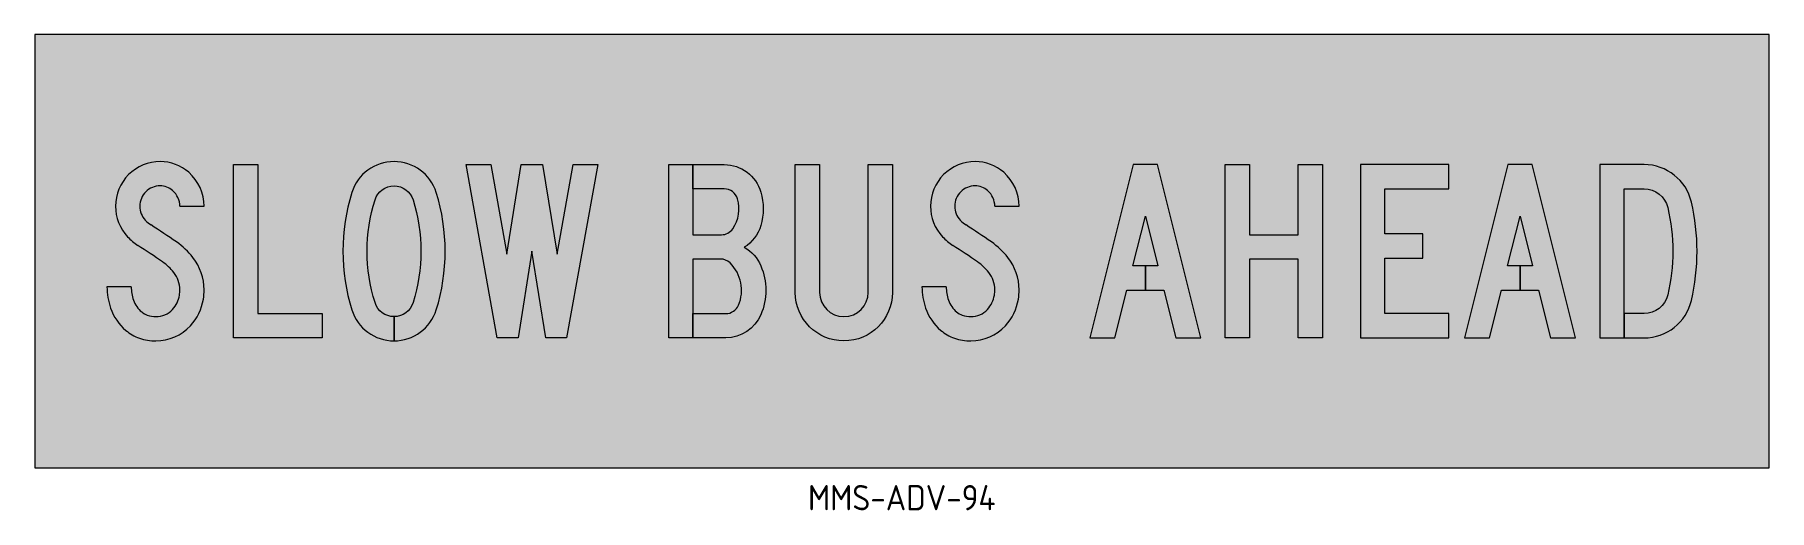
# Model space of a CAD drawing. Header units: millimetres. Extents: x 767 to 1007, y 814 to 880.
import ezdxf

# ---------------------------------------------------------------- set-up
doc = ezdxf.new("R2010")
doc.units = ezdxf.units.MM
doc.layers.add('DIM', color=1, linetype='Continuous')
doc.layers.add('GSCOLORFILL', color=7, linetype='Continuous', lineweight=0)
doc.styles.add('T35', font='isocp2.shx', dxfattribs={"height": 3.5})

# ---------------------------------------------------------------- blocks, each defined once
blk = doc.blocks.new('*U17')
at = {"layer": 'GSCOLORFILL', "transparency": 33554687}
blk.add_hatch(color=40, dxfattribs=at).paths.add_polyline_path([(-600.0000000000011, -150.000000000004), (600.0000000000013, -150.000000000004), (600.0000000000013, 150.000000000004), (-600.000000000001, 150.0000000000042)])
at = {"layer": 'GSCOLORFILL', "color": 40, "linetype": 'Continuous', "transparency": 33554687}
blk.add_lwpolyline([(-600.0000000000011, -150.000000000004), (600.0000000000013, -150.000000000004), (600.0000000000013, 150.000000000004), (-600.000000000001, 150.0000000000042), (-600.0000000000011, -150.0000000000038)], close=True, dxfattribs=at).dxf.unprotected_set("ltscale", 0)
blk.add_lwpolyline([(-600.0000000000011, -150.000000000004), (600.0000000000013, -150.000000000004), (600.0000000000013, 150.000000000004), (-600.000000000001, 150.0000000000042), (-600.0000000000011, -150.0000000000038)], close=True, dxfattribs=at).dxf.unprotected_set("ltscale", 0)
blk = doc.blocks.new('*U3')
at = {"layer": 'GSCOLORFILL'}
h = blk.add_hatch(color=0, dxfattribs=at)
edge = h.paths.add_edge_path()
edge.add_arc((-588.4723226266601, -858.0780040650652), 1149.124344074379, 55.390937114462815, 57.10464885887751, ccw=False)
edge.add_arc((31.18875155796184, 39.86795207670409), 58.12169191857565, 37.884517576685596, 55.39093711446287, ccw=False)
edge.add_arc((51.0760452944162, 55.34115897628014), 32.9239820242796, -5.115907697472721e-13, 37.884517576685425, ccw=False)
edge.add_arc((45.39801581993492, 55.34115897628286), 38.60201149876088, 350.8629013217493, 359.99999999999557, ccw=False)
edge.add_arc((52.50608870350796, 54.1979091592154), 31.40258650349834, 317.29673378813345, 350.8629013217563, ccw=False)
edge.add_arc((56.39898007371836, 50.60524148716998), 26.10524148716998, 269.9999999999999, 317.29673378814437, ccw=False)
edge.add_arc((56.39898007371819, 55.00067885734079), 30.50067885734079, 251.0789535256293, 270.0000000000002, ccw=False)
edge.add_arc((52.92295380146511, 44.86019333778766), 19.78096779697818, 229.3133006079087, 251.0789535256289, ccw=False)
edge.add_arc((61.1240872451691, 54.3993688956575), 32.36089069361397, 199.4306394672325, 229.3133006079092, ccw=False)
edge.add_arc((73.76258936871804, 58.85737200696581), 45.76258937718752, 180.0011023316869, 199.4302684762636, ccw=False)
edge.add_line((28.00000000000006, 58.85649156598447), (5.684341886080801e-14, 58.85649156598447))
edge.add_arc((73.76258927216892, 58.85737198186517), 73.7625892774231, 180.0006838712507, 199.4304093095939)
edge.add_arc((61.12408724516906, 54.39936889565754), 60.36089069361399, 199.4306394672326, 229.3133006079094)
edge.add_arc((52.92295380146494, 44.86019333778746), 47.78096779697793, 229.3133006079092, 251.0789535256293)
edge.add_arc((56.39898007371823, 55.00067885734082), 58.50067885734082, 251.0789535256293, 270.0000000000002)
edge.add_arc((56.39898007371839, 50.60524148716989), 54.10524148716989, 270, 317.2967337881445)
edge.add_arc((52.50608870351381, 54.19790915921259), 59.40258650349213, 317.2967337881369, 350.8629013217596)
edge.add_arc((45.39801581995378, 55.34115897628123), 66.60201149874202, 350.8629013217525, 359.9999999999986)
edge.add_arc((51.07604529441615, 55.34115897628006), 60.92398202427965, 359.9999999999996, 397.8845175766854)
edge.add_arc((31.18875155796111, 39.86795207670387), 86.12169191857632, 37.88451757668539, 55.39093711446263)
edge.add_arc((-588.4723226266597, -858.0780040650593), 1177.124344074374, 55.39093711446266, 57.1046488588773)
edge.add_arc((69.97983884586509, 159.9151743049558), 35.25734506305535, 223.0175993707188, 237.1046488588782, ccw=False)
edge.add_arc((61.47128691910495, 151.9759336269727), 23.62003444447538, 179.9999999999997, 223.0175993707179, ccw=False)
edge.add_arc((61.37529404391444, 151.975915376005), 23.52404156929194, 89.99988059696187, 179.9999555474588, ccw=False)
edge.add_arc((61.37534296967986, 153.7310205923658), 21.76893635288013, 48.67847151851021, 89.9999997426533, ccw=False)
edge.add_arc((59.71208169603349, 151.8392041010447), 24.28794562266184, 1.1368683772161603e-13, 48.67847151851021, ccw=False)
edge.add_line((84.00002731869535, 151.8392041010447), (112.0000273186952, 151.8392041010447))
edge.add_arc((59.71208169603338, 151.8392041010447), 52.28794562266185, 6.228754935835708e-14, 48.67847151851004)
edge.add_arc((61.37534296967974, 153.7310205923658), 49.76893635288013, 48.67847151851002, 89.99999974265315)
edge.add_arc((61.37527579294671, 151.9759336269728), 51.52402331831715, 89.99992504950283, 180)
edge.add_arc((61.47128691910107, 151.9759336269712), 51.62003444447149, 179.9999999999982, 223.0175993707195)
edge.add_arc((69.9798388458659, 159.9151743049557), 63.25734506305586, 223.0175993707178, 237.1046488588772)
at = {"layer": 'GSCOLORFILL', "color": 0}
blk.add_lwpolyline([(35.62437475483642, 106.8002631074727, -0.007477617457592849), (64.20035787855664, 87.70480941089659, -0.07653508003658695), (77.06129967814155, 75.55885288404738, -0.1668246549558401), (84.0000273186958, 55.34115897627987, -0.03988925045285916), (83.51021385884707, 49.21126073950859, -0.1475163149276702), (75.58309381173689, 32.90062589715421, -0.2093514251822395), (56.39898007371829, 24.5, -0.08274672380428141), (46.50867981910591, 26.14806421616396, -0.09525713690544169), (40.02729793126758, 29.86056845372713, -0.1311316713294231), (30.60631442254322, 43.63401760410045, -0.08497940783612039), (28.00000000000006, 58.85649156598447), (5.684341886080801e-14, 58.85649156598447, 0.08498186583925775), (4.201057313777994, 34.31938411587316, 0.1311316713294234), (21.77347091575194, 8.628569035687576, 0.09525713690544146), (37.42926199944344, -0.3389924730190614, 0.08274672380428119), (56.39898007371841, -3.5, 0.2093514251822393), (96.15961998287065, 13.91098212143669, 0.1475163149276702), (111.1549272729091, 44.76493413720198, 0.03988925045285871), (112.0000273186958, 55.34115897627964, 0.1668246549558401), (99.16030101424218, 92.75286753877594, 0.07653508003658697), (80.1036281803153, 110.750112483523, 0.007477617457592849), (50.83135180374569, 130.3108532539143, -0.06154387494556116), (44.20163620944521, 135.8618034449073, -0.189935492987521), (37.85125247462958, 151.9759336269728, -0.4142139455164167), (61.37534306745607, 175.4999569452459, -0.1822786324601297), (75.74902124016756, 170.0798420456772, -0.2156526607116338), (84.00002731869535, 151.8392041010447), (112.0000273186952, 151.8392041010447, 0.2156526607116334), (94.23697053863697, 191.1082925529595, 0.1822786324601297), (61.37534319321941, 203.4999569452459, 0.4142139455164178), (9.851252474629575, 151.9759336269728, 0.1899354929875355), (23.72959917634199, 116.7595601286041, 0.06154387494556116)], format="xyb", close=True, dxfattribs=at)
blk = doc.blocks.new('*U4')
at = {"layer": 'GSCOLORFILL', "linetype": 'Continuous'}
blk.add_hatch(color=0, dxfattribs=at).paths.add_polyline_path([(0, 200), (28, 200), (28, 28), (102, 28), (102, 0), (0, 0)])
at = {"layer": 'GSCOLORFILL', "color": 0}
blk.add_lwpolyline([(0, 200), (28, 200), (28, 28), (102, 28), (102, 0), (0, 0)], close=True, dxfattribs=at)
blk = doc.blocks.new('*U5')
at = {"layer": 'GSCOLORFILL', "linetype": 'Continuous'}
blk.add_hatch(color=0, dxfattribs=at).paths.add_polyline_path([(80.95612091126682, 40.64954348018809, -0.3280427996261505), (59.00999999999999, 24.50000217391326), (59.00999999999999, -3.499999019607742, 0.3281088988311429), (107.6853115858524, 32.30985728215592, 0.1523809523809524), (107.6853115858523, 167.6901427178443, 0.7355371900826445), (10.31468841414767, 167.6901427178442, 0.1523809523809523), (10.3146884141477, 32.30985728215595, 0.3281631965406048), (59, -3.499999999999915), (59, 24.50000000000011, -0.3281631965406051), (37.04387908873329, 40.64954348018806, -0.1523809523809523), (37.04387908873332, 159.3504565198122, -0.7355371900826468), (80.95612091126682, 159.3504565198122, -0.1523809523809523)])
at = {"layer": 'GSCOLORFILL', "color": 0}
blk.add_lwpolyline([(59, 24.50000000000011, -0.3281631965406057), (37.04387908873326, 40.64954348018809, -0.1523809523809521), (37.04387908873332, 159.3504565198121, -0.7355371900826451), (80.9561209112668, 159.3504565198121, -0.1523809523809523), (80.9561209112668, 40.64954348018802, -0.3280427996261496), (59.00999999999999, 24.50000217391326), (59.00999999999999, -3.499999019607742, 0.3281088988311427), (107.6853115858523, 32.30985728215595, 0.1523809523809523), (107.6853115858523, 167.6901427178442, 0.7355371900826451), (10.31468841414767, 167.6901427178442, 0.1523809523809521), (10.31468841414767, 32.30985728215602, 0.3281631965406052), (59, -3.499999999999908)], format="xyb", close=True, dxfattribs=at)
blk = doc.blocks.new('*U6')
at = {"layer": 'GSCOLORFILL', "linetype": 'Continuous'}
blk.add_hatch(color=0, dxfattribs=at).paths.add_polyline_path([(47.08203865967937, 96.48858623940586), (63.64386486137448, 200), (88.35613513862575, 200), (104.9179613403207, 96.4885862394061), (123.5500158172276, 200), (152, 200), (116, 0), (92, 0), (76.00000000000006, 99.99999999999999), (60, 0), (36, 0), (0, 200), (28.44998418277243, 200)])
at = {"layer": 'GSCOLORFILL', "color": 0}
blk.add_lwpolyline([(47.08203865967937, 96.48858623940586), (63.64386486137448, 200), (88.35613513862575, 200), (104.9179613403207, 96.4885862394061), (123.5500158172276, 200), (152, 200), (116, 0), (92, 0), (76.00000000000006, 99.99999999999999), (60, 0), (36, 0), (0, 200), (28.44998418277243, 200)], close=True, dxfattribs=at)
blk = doc.blocks.new('*U2')
at = {"color": 28}
for name, p, xscale, yscale, zscale in [('*U3', (0, 0), 0.5999998536498797, 0.6, 0.5999998536498797), ('*U5', (163.2, 0), 0.6000000000000002, 0.6000000000000002, 0.6000000000000002), ('*U4', (87.59999999999997, 0), 0.5999999999999996, 0.5999999999999996, 0.5999999999999996), ('*U6', (248.4, 0), 0.6, 0.6, 0.6)]:
    blk.add_blockref(name, p, dxfattribs=dict(at, xscale=xscale, yscale=yscale, zscale=zscale))
blk = doc.blocks.new('*U8')
at = {"layer": 'GSCOLORFILL', "linetype": 'Continuous'}
blk.add_hatch(color=0, dxfattribs=at).paths.add_polyline_path([(64, 172, -0.3333333333333333), (79.36000000000001, 160.48, -0.2231416936939851), (73.96819689062116, 126.04, -0.2490694201735612), (60.71231517720801, 119), (28, 119), (27.99999999999999, 200), (0, 200), (0, 2.842170943040401e-14), (28, 0), (28, 91.00000000000001), (59.59591794226546, 90.99999999999997, -0.1962615682814117), (70.79358533784567, 86.4285714285714, -0.3091553152846961), (80.46237859583465, 37.71428571428572, -0.3003359330538568), (65.74878637916753, 28), (28.00999999999999, 28), (28.00999999999999, 0), (65.74878637916753, 0, 0.3003359330538558), (106.211164975002, 26.71428571428561, 0.2046557837120477), (106.2111649750022, 83.28571428571394, 0.1670695349251285), (87.0323596301763, 104.509862498702, 0.1861288934326213), (106.2400000000001, 129.6800000000001, 0.1428571428571425), (106.24, 168.3200000000001, 0.3333333333333331), (63.99999999999998, 200), (28.00999999999999, 199.9999999999999), (28.00999999999999, 172)])
at = {"layer": 'GSCOLORFILL', "color": 0}
blk.add_lwpolyline([(59.59591794226537, 90.99999999999997), (28, 91), (28, -6.0518825356103e-15), (0, 0), (0, 200), (28, 200), (28, 119), (60.71231517720798, 119, 0.2490694201735611), (73.96819689062113, 126.04, 0.2231416936939853), (79.36000000000001, 160.48, 0.3333333333333334), (64, 172), (28.00999999999999, 172), (28.00999999999999, 199.9999999999999), (64, 200, -0.3333333333333334), (106.24, 168.32, -0.1428571428571432), (106.24, 129.6799999999999, -0.1861288934326198), (87.0323596301763, 104.509862498702, -0.167069534925127), (106.2111649750021, 83.28571428571418, -0.2046557837120482), (106.2111649750021, 26.71428571428572, -0.3003359330538566), (65.74878637916754, -7.105427357601002e-15), (28.00999999999999, -6.054043922230161e-15), (28.00999999999999, 27.99999999999999), (65.74878637916754, 27.99999999999999, 0.3003359330538566), (80.46237859583465, 37.71428571428572, 0.3091553152846965), (70.79358533784563, 86.42857142857146, 0.196261568281412)], format="xyb", close=True, dxfattribs=at)
blk = doc.blocks.new('*U9')
at = {"layer": 'GSCOLORFILL', "linetype": 'Continuous'}
blk.add_hatch(color=0, dxfattribs=at).paths.add_polyline_path([(84, 52.5, -1), (28, 52.5), (28, 200), (0, 200), (0, 52.50000000000001, 1), (112, 52.5), (112, 200), (84, 200)])
at = {"layer": 'GSCOLORFILL', "color": 0}
blk.add_lwpolyline([(28, 200), (28, 52.5, 0.9999999999999999), (84, 52.5), (84, 200), (112, 200), (112, 52.5, -0.9999999999999999), (0, 52.50000000000001), (0, 200)], format="xyb", close=True, dxfattribs=at)
blk = doc.blocks.new('*U10')
at = {"layer": 'GSCOLORFILL'}
h = blk.add_hatch(color=0, dxfattribs=at)
edge = h.paths.add_edge_path()
edge.add_arc((-588.4723226266601, -858.0780040650652), 1149.124344074379, 55.390937114462815, 57.10464885887751, ccw=False)
edge.add_arc((31.18875155796184, 39.86795207670409), 58.12169191857565, 37.884517576685596, 55.39093711446287, ccw=False)
edge.add_arc((51.0760452944162, 55.34115897628014), 32.9239820242796, -5.115907697472721e-13, 37.884517576685425, ccw=False)
edge.add_arc((45.39801581993492, 55.34115897628286), 38.60201149876088, 350.8629013217493, 359.99999999999557, ccw=False)
edge.add_arc((52.50608870350796, 54.1979091592154), 31.40258650349834, 317.29673378813345, 350.8629013217563, ccw=False)
edge.add_arc((56.39898007371836, 50.60524148716998), 26.10524148716998, 269.9999999999999, 317.29673378814437, ccw=False)
edge.add_arc((56.39898007371819, 55.00067885734079), 30.50067885734079, 251.0789535256293, 270.0000000000002, ccw=False)
edge.add_arc((52.92295380146511, 44.86019333778766), 19.78096779697818, 229.3133006079087, 251.0789535256289, ccw=False)
edge.add_arc((61.1240872451691, 54.3993688956575), 32.36089069361397, 199.4306394672325, 229.3133006079092, ccw=False)
edge.add_arc((73.76258936871804, 58.85737200696581), 45.76258937718752, 180.0011023316869, 199.4302684762636, ccw=False)
edge.add_line((28.00000000000006, 58.85649156598447), (5.684341886080801e-14, 58.85649156598447))
edge.add_arc((73.76258927216892, 58.85737198186517), 73.7625892774231, 180.0006838712507, 199.4304093095939)
edge.add_arc((61.12408724516906, 54.39936889565754), 60.36089069361399, 199.4306394672326, 229.3133006079094)
edge.add_arc((52.92295380146494, 44.86019333778746), 47.78096779697793, 229.3133006079092, 251.0789535256293)
edge.add_arc((56.39898007371823, 55.00067885734082), 58.50067885734082, 251.0789535256293, 270.0000000000002)
edge.add_arc((56.39898007371839, 50.60524148716989), 54.10524148716989, 270, 317.2967337881445)
edge.add_arc((52.50608870351381, 54.19790915921259), 59.40258650349213, 317.2967337881369, 350.8629013217596)
edge.add_arc((45.39801581995378, 55.34115897628123), 66.60201149874202, 350.8629013217525, 359.9999999999986)
edge.add_arc((51.07604529441615, 55.34115897628006), 60.92398202427965, 359.9999999999996, 397.8845175766854)
edge.add_arc((31.18875155796111, 39.86795207670387), 86.12169191857632, 37.88451757668539, 55.39093711446263)
edge.add_arc((-588.4723226266597, -858.0780040650593), 1177.124344074374, 55.39093711446266, 57.1046488588773)
edge.add_arc((69.97983884586509, 159.9151743049558), 35.25734506305535, 223.0175993707188, 237.1046488588782, ccw=False)
edge.add_arc((61.47128691910495, 151.9759336269727), 23.62003444447538, 179.9999999999997, 223.0175993707179, ccw=False)
edge.add_arc((61.37529404391444, 151.975915376005), 23.52404156929194, 89.99988059696187, 179.9999555474588, ccw=False)
edge.add_arc((61.37534296967986, 153.7310205923658), 21.76893635288013, 48.67847151851021, 89.9999997426533, ccw=False)
edge.add_arc((59.71208169603349, 151.8392041010447), 24.28794562266184, 1.1368683772161603e-13, 48.67847151851021, ccw=False)
edge.add_line((84.00002731869535, 151.8392041010447), (112.0000273186952, 151.8392041010447))
edge.add_arc((59.71208169603338, 151.8392041010447), 52.28794562266185, 6.228754935835708e-14, 48.67847151851004)
edge.add_arc((61.37534296967974, 153.7310205923658), 49.76893635288013, 48.67847151851002, 89.99999974265315)
edge.add_arc((61.37527579294671, 151.9759336269728), 51.52402331831715, 89.99992504950283, 180)
edge.add_arc((61.47128691910107, 151.9759336269712), 51.62003444447149, 179.9999999999982, 223.0175993707195)
edge.add_arc((69.9798388458659, 159.9151743049557), 63.25734506305586, 223.0175993707178, 237.1046488588772)
at = {"layer": 'GSCOLORFILL', "color": 0}
blk.add_lwpolyline([(35.62437475483642, 106.8002631074727, -0.007477617457592849), (64.20035787855664, 87.70480941089659, -0.07653508003658695), (77.06129967814155, 75.55885288404738, -0.1668246549558401), (84.0000273186958, 55.34115897627987, -0.03988925045285916), (83.51021385884707, 49.21126073950859, -0.1475163149276702), (75.58309381173689, 32.90062589715421, -0.2093514251822395), (56.39898007371829, 24.5, -0.08274672380428141), (46.50867981910591, 26.14806421616396, -0.09525713690544169), (40.02729793126758, 29.86056845372713, -0.1311316713294231), (30.60631442254322, 43.63401760410045, -0.08497940783612039), (28.00000000000006, 58.85649156598447), (5.684341886080801e-14, 58.85649156598447, 0.08498186583925775), (4.201057313777994, 34.31938411587316, 0.1311316713294234), (21.77347091575194, 8.628569035687576, 0.09525713690544146), (37.42926199944344, -0.3389924730190614, 0.08274672380428119), (56.39898007371841, -3.5, 0.2093514251822393), (96.15961998287065, 13.91098212143669, 0.1475163149276702), (111.1549272729091, 44.76493413720198, 0.03988925045285871), (112.0000273186958, 55.34115897627964, 0.1668246549558401), (99.16030101424218, 92.75286753877594, 0.07653508003658697), (80.1036281803153, 110.750112483523, 0.007477617457592849), (50.83135180374569, 130.3108532539143, -0.06154387494556116), (44.20163620944521, 135.8618034449073, -0.189935492987521), (37.85125247462958, 151.9759336269728, -0.4142139455164167), (61.37534306745607, 175.4999569452459, -0.1822786324601297), (75.74902124016756, 170.0798420456772, -0.2156526607116338), (84.00002731869535, 151.8392041010447), (112.0000273186952, 151.8392041010447, 0.2156526607116334), (94.23697053863697, 191.1082925529595, 0.1822786324601297), (61.37534319321941, 203.4999569452459, 0.4142139455164178), (9.851252474629575, 151.9759336269728, 0.1899354929875355), (23.72959917634199, 116.7595601286041, 0.06154387494556116)], format="xyb", close=True, dxfattribs=at)
blk = doc.blocks.new('*U7')
at = {"color": 28}
for name, p, xscale, yscale, zscale in [('*U10', (175.2000000000003, 0), 0.5999998536498793, 0.6, 0.5999998536498793), ('*U8', (0, 0), 0.5999999999999994, 0.5999999999999994, 0.5999999999999994), ('*U9', (87.60000000000014, 0), 0.6, 0.6, 0.6)]:
    blk.add_blockref(name, p, dxfattribs=dict(at, xscale=xscale, yscale=yscale, zscale=zscale))
blk = doc.blocks.new('*U12')
at = {"layer": 'GSCOLORFILL', "linetype": 'Continuous'}
blk.add_hatch(color=0, dxfattribs=at).paths.add_polyline_path([(78, 200), (49.99999999999999, 200), (-1.4210854715202e-14, 0), (28.86173937932359, 0), (42.61173937932363, 54.99999999999999), (64, 54.99999999999999), (64, 83), (49.61173937932364, 83), (64, 140.5530424827055), (78.38826062067636, 83), (64.00999999999999, 83), (64.00999999999999, 55), (85.38826062067636, 55), (99.13826062067636, -1.4210854715202e-14), (128, -1.4210854715202e-14)])
at = {"layer": 'GSCOLORFILL', "color": 0}
blk.add_lwpolyline([(64, 83), (49.61173937932364, 83), (64, 140.5530424827055), (78.38826062067636, 83), (64.00999999999999, 83), (64.00999999999999, 55), (85.38826062067636, 55), (99.13826062067636, 0), (128, 0), (78, 200), (50, 200), (0, 0), (28.86173937932358, 0), (42.61173937932364, 55), (64, 55)], close=True, dxfattribs=at)
blk = doc.blocks.new('*U13')
at = {"layer": 'GSCOLORFILL', "linetype": 'Continuous'}
blk.add_hatch(color=0, dxfattribs=at).paths.add_polyline_path([(84, 119), (28, 119), (28, 200), (0, 200), (0, 0), (28, 0), (28, 91), (84, 91), (84, 0), (112, 0), (112, 200), (84, 200)])
at = {"layer": 'GSCOLORFILL', "color": 0}
blk.add_lwpolyline([(0, 200), (28, 200), (28, 119), (84, 119), (84, 200), (112, 200), (112, 0), (84, 0), (84, 91), (28, 91), (28, 0), (0, 0)], close=True, dxfattribs=at)
blk = doc.blocks.new('*U14')
at = {"layer": 'GSCOLORFILL', "linetype": 'Continuous'}
blk.add_hatch(color=0, dxfattribs=at).paths.add_polyline_path([(28, 28), (28, 92), (71.81454086025929, 92), (71.81454086025929, 120), (28, 120), (28, 172), (102, 172), (102, 200), (0, 200), (0, 0), (102, 0), (102, 28)])
at = {"layer": 'GSCOLORFILL', "color": 0}
blk.add_lwpolyline([(28, 28), (28, 92), (71.81454086025929, 92), (71.81454086025929, 120), (28, 120), (28, 172), (102, 172), (102, 200), (0, 200), (0, 0), (102, 0), (102, 28)], close=True, dxfattribs=at)
blk = doc.blocks.new('*U15')
at = {"layer": 'GSCOLORFILL', "linetype": 'Continuous'}
blk.add_hatch(color=0, dxfattribs=at).paths.add_polyline_path([(78, 200), (49.99999999999999, 200), (-1.4210854715202e-14, 0), (28.86173937932359, 0), (42.61173937932363, 54.99999999999999), (64, 54.99999999999999), (64, 83), (49.61173937932364, 83), (64, 140.5530424827055), (78.38826062067636, 83), (64.00999999999999, 83), (64.00999999999999, 55), (85.38826062067636, 55), (99.13826062067636, -1.4210854715202e-14), (128, -1.4210854715202e-14)])
at = {"layer": 'GSCOLORFILL', "color": 0}
blk.add_lwpolyline([(64, 83), (49.61173937932364, 83), (64, 140.5530424827055), (78.38826062067636, 83), (64.00999999999999, 83), (64.00999999999999, 55), (85.38826062067636, 55), (99.13826062067636, 0), (128, 0), (78, 200), (50, 200), (0, 0), (28.86173937932358, 0), (42.61173937932364, 55), (64, 55)], close=True, dxfattribs=at)
blk = doc.blocks.new('*U16')
at = {"layer": 'GSCOLORFILL', "linetype": 'Continuous'}
blk.add_hatch(color=0, dxfattribs=at).paths.add_polyline_path([(78.21476728595059, 150.3505154639175, -0.1148991755247307), (78.21476728595066, 49.64948453608244, -0.3486821690625639), (50.94443627691192, 28), (28.00999999999999, 28.00000000000003), (28.01, 0), (50.9444362769119, 0, 0.3486821690625636), (105.4850982949895, 43.29896907216494, 0.1148991755247306), (105.4850982949895, 156.701030927835, 0.3486821690625638), (50.94443627691184, 200), (0, 200), (0, 0), (27.99999999999999, 0), (28.00000000000001, 172), (50.94443627691184, 172, -0.3486821690625631)])
at = {"layer": 'GSCOLORFILL', "color": 0}
blk.add_lwpolyline([(28.00999999999999, 28), (28.00999999999999, 0), (50.94443627691186, 0, 0.3486821690625636), (105.4850982949895, 43.29896907216487, 0.1148991755247307), (105.4850982949895, 156.7010309278351, 0.3486821690625634), (50.94443627691186, 200), (0, 200), (0, 0), (28, 0), (28, 172), (50.94443627691186, 172, -0.3486821690625634), (78.21476728595064, 150.3505154639175, -0.1148991755247307), (78.21476728595064, 49.64948453608236, -0.3486821690625636), (50.94443627691186, 28)], format="xyb", close=True, dxfattribs=at)
blk = doc.blocks.new('*U11')
at = {"color": 28, "xscale": 0.6, "yscale": 0.6, "zscale": 0.6}
for name, p in [('*U12', (0, 0)), ('*U13', (93.59999999999991, 0)), ('*U14', (187.2, 0)), ('*U15', (259.2, 0)), ('*U16', (352.8, 0))]:
    blk.add_blockref(name, p, dxfattribs=at)
blk = doc.blocks.new('*U1')
for name, p in [('*U2', (-550.0000000000002, 0)), ('*U7', (-161.3999999999997, 0)), ('*U11', (130.0000000000006, 0))]:
    blk.add_blockref(name, p)

msp = doc.modelspace()

# ---------------------------------------------------------------- block references
at = {"xscale": 0.2, "yscale": 0.2, "zscale": 0.2}
for name, p in [('*U17', (887.4838487896602, 849.5128515588422)), ('*U1', (887.4838487896602, 837.5128515588422))]:
    msp.add_blockref(name, p, dxfattribs=at)

# ---------------------------------------------------------------- texts
at = {"layer": 'DIM', "color": 3, "insert": (887.4507182538589, 817.1278515588415), "char_height": 3.5, "width": 16.42482756211029, "attachment_point": 2, "style": 'T35'}
msp.add_mtext('MMS-ADV-94', dxfattribs=at)

doc.saveas('drawing.dxf')
